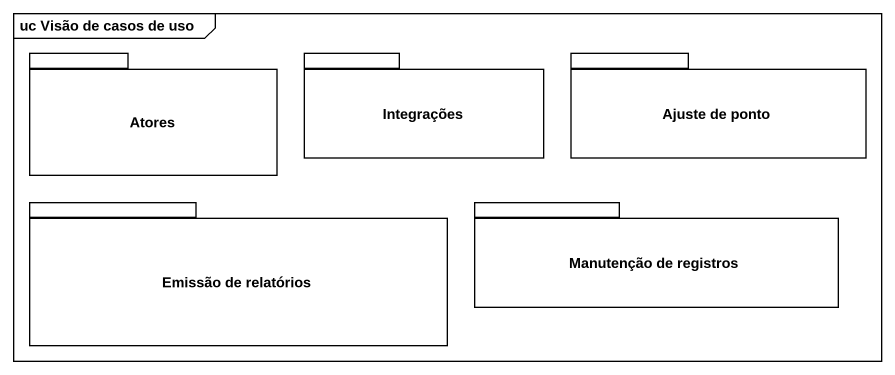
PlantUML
@startuml
mainframe uc Visão de casos de uso
package Atores {
}
package Integrações {
}
package "Ajuste de ponto" as Ajuste_de_ponto {
}
package "Emissão de relatórios" as Emissão_de_relatórios {
}
package "Manutenção de registros" as Manutenção_de_registros {
}
@enduml
